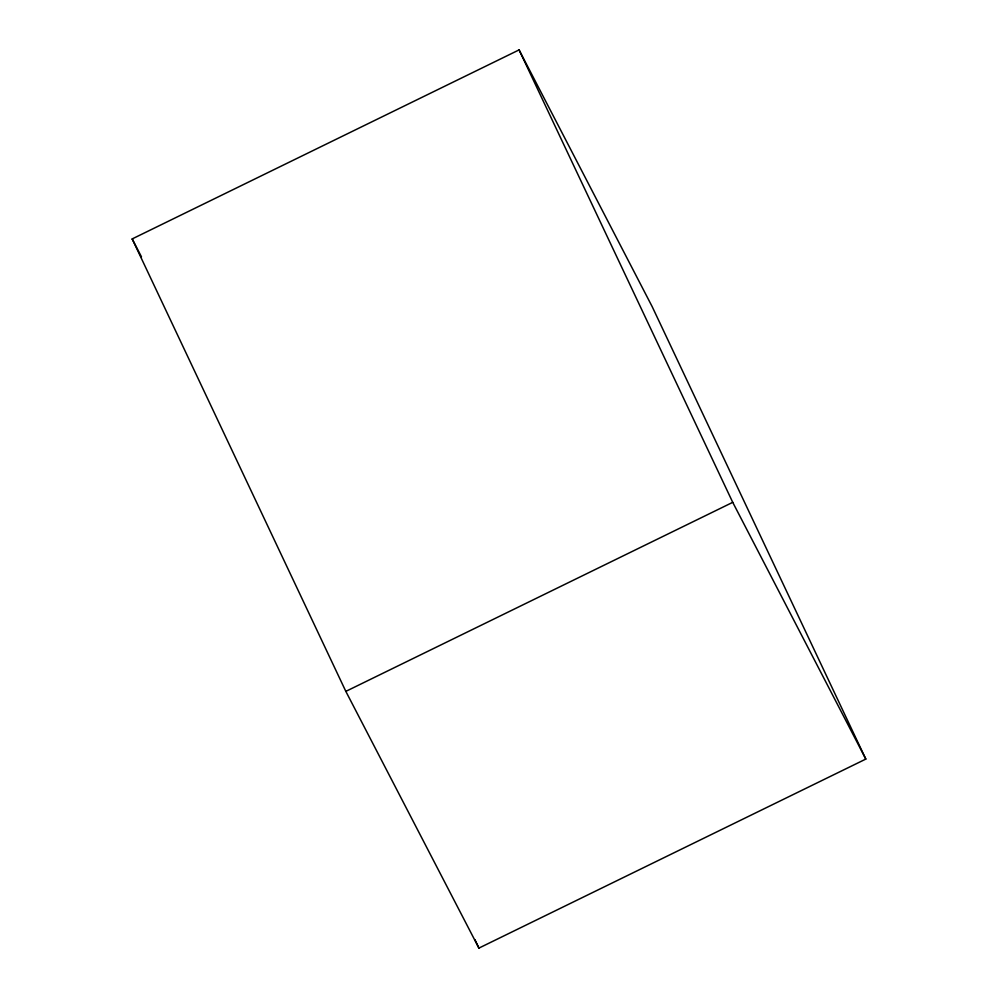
<?xml version="1.0" encoding="UTF-8"?>
<svg xmlns="http://www.w3.org/2000/svg" width="998" height="998" viewBox="0 0 998 998"><rect width="100%" height="100%" fill="white"/><g stroke="black" fill="none" stroke-linecap="round" stroke-linejoin="round"><path stroke-width="1.5" d="M132.185 238.921L519.085 49.9L652.168 306.623L865.815 759.079L478.915 948.1L345.832 691.377L132.185 238.921L141.491 256.873M345.832 691.377L732.732 502.343L865.815 759.079M519.085 49.9L732.732 502.343M474.923 939.642L478.915 948.1"/></g></svg>
